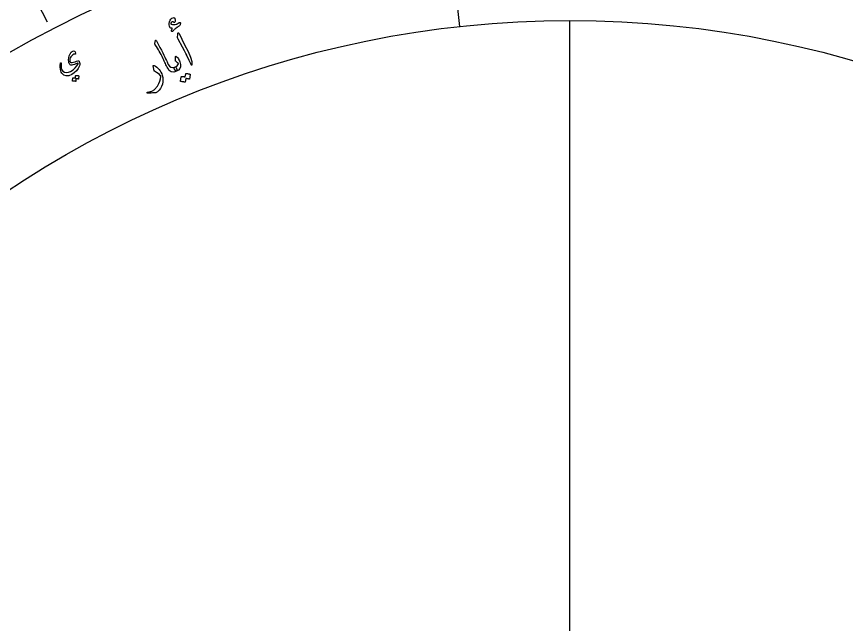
# Model space of a CAD drawing. Header units: millimetres. Extents: x -59 to 59, y -59 to 86.
# Drawn here: x -21.78 to 10.88, y 16.04 to 39.98 of the extents above; entities that cross this region are included whole.
import ezdxf

# ---------------------------------------------------------------- set-up
doc = ezdxf.new("R2010")
doc.units = ezdxf.units.MM
doc.layers.add('ENGRAVE', color=7, linetype='Continuous')
doc.layers.add('TEXT', color=5, linetype='Continuous')

msp = doc.modelspace()

# ---------------------------------------------------------------- linework, layer by layer
at = {"layer": 'ENGRAVE'}
for points in [[(-5.1233, 46.6244), (-4.35, 39.5867)], [(-21.5439, 41.6646), (-20.5684, 39.7779)], [(0, -39.825), (0, 39.825)]]:
    msp.add_lwpolyline(points, dxfattribs=at)
for radius in [57.82, 57.82, 56.2713, 53.395, 53.395, 51.1235, 46.905, 46.905, 44.427, 39.825, 39.825]:
    msp.add_circle((0, 0), radius, dxfattribs=at)
at = {"layer": 'TEXT'}
for points in [[(-15.3646, 39.6169), (-15.3878, 39.6027), (-15.4094, 39.5893), (-15.4292, 39.5769), (-15.4473, 39.5654), (-15.4635, 39.5548), (-15.4777, 39.545), (-15.4898, 39.5359), (-15.4999, 39.5277), (-15.5099, 39.5188), (-15.522, 39.508), (-15.536, 39.4952), (-15.552, 39.4803), (-15.5699, 39.4634), (-15.5897, 39.4443), (-15.6113, 39.4229), (-15.6348, 39.3992), (-15.6449, 39.3909), (-15.6548, 39.387), (-15.6646, 39.3874), (-15.6741, 39.3923), (-15.6853, 39.4089), (-15.6826, 39.4346), (-15.6661, 39.4692), (-15.6356, 39.5129), (-15.6741, 39.5178), (-15.7055, 39.5271), (-15.7298, 39.5408), (-15.7471, 39.5589), (-15.7649, 39.599), (-15.7722, 39.6473), (-15.7688, 39.7039), (-15.7547, 39.7688), (-15.7318, 39.8309), (-15.7019, 39.8793), (-15.6652, 39.914), (-15.6217, 39.935), (-15.5943, 39.9387), (-15.5723, 39.9328), (-15.5558, 39.9172), (-15.5447, 39.8921), (-15.5383, 39.8627), (-15.5356, 39.8345), (-15.5368, 39.8075), (-15.5417, 39.7817), (-15.549, 39.7621), (-15.5586, 39.751), (-15.5703, 39.7484), (-15.5843, 39.7543), (-15.6017, 39.7645), (-15.6194, 39.7701), (-15.6375, 39.7709), (-15.656, 39.7669), (-15.6742, 39.7598), (-15.6887, 39.7497), (-15.6996, 39.7368), (-15.7069, 39.7211), (-15.7101, 39.7042), (-15.7077, 39.6907), (-15.6996, 39.6804), (-15.6859, 39.6735), (-15.6403, 39.6621), (-15.5896, 39.6604), (-15.534, 39.6684), (-15.4733, 39.6861), (-15.4683, 39.6883), (-15.4628, 39.691), (-15.4568, 39.6944), (-15.4504, 39.6983), (-15.4434, 39.7026), (-15.4359, 39.7074), (-15.4279, 39.7125), (-15.4192, 39.7179), (-15.4098, 39.7236), (-15.4013, 39.7288), (-15.3938, 39.7336), (-15.3871, 39.7378), (-15.3812, 39.7415), (-15.3759, 39.7446), (-15.3712, 39.747), (-15.367, 39.7488), (-15.3588, 39.7511), (-15.3513, 39.7511), (-15.3447, 39.749), (-15.3389, 39.7447), (-15.3345, 39.7401), (-15.3314, 39.7353), (-15.3295, 39.7302), (-15.329, 39.7249), (-15.3346, 39.684), (-15.3424, 39.6523), (-15.3524, 39.6299), (-15.3646, 39.6169)], [(-15.4353, 39.2847), (-15.4306, 39.3262), (-15.4207, 39.3441), (-15.4056, 39.3382), (-15.3854, 39.3085), (-15.1636, 38.8695), (-15.0288, 38.5996), (-14.936, 38.3781), (-14.8849, 38.2052), (-14.8752, 38.0811), (-14.8778, 38.0697), (-14.8813, 38.0627), (-14.8857, 38.0601), (-14.8911, 38.062), (-14.8965, 38.0662), (-14.9016, 38.0724), (-14.9064, 38.0806), (-14.9109, 38.0908), (-14.9424, 38.1714), (-14.9796, 38.2554), (-15.0224, 38.3429), (-15.0709, 38.4337), (-15.0831, 38.4576), (-15.1168, 38.522), (-15.1721, 38.6267), (-15.249, 38.7717), (-15.4231, 39.0919), (-15.4311, 39.1094), (-15.4366, 39.1263), (-15.4397, 39.1425), (-15.4404, 39.1581)], [(-16.3135, 39.0365), (-16.3122, 39.0435), (-16.3103, 39.0487), (-16.3079, 39.0518), (-16.3049, 39.0531), (-16.2994, 39.0525), (-16.2924, 39.047), (-16.2838, 39.0363), (-16.2736, 39.0207), (-16.2006, 38.8894), (-16.1349, 38.7673), (-16.0763, 38.6543), (-16.025, 38.5506), (-15.9826, 38.4612), (-15.9444, 38.3811), (-15.9106, 38.3104), (-15.8811, 38.2489), (-15.856, 38.1968), (-15.8354, 38.1538), (-15.8193, 38.12), (-15.8077, 38.0955), (-15.7602, 38.0273), (-15.7012, 37.9871), (-15.6307, 37.9748), (-15.5487, 37.9904), (-15.5254, 37.9935), (-15.5066, 37.986), (-15.4925, 37.9681), (-15.4829, 37.9396), (-15.4736, 37.8924), (-15.4702, 37.8574), (-15.4725, 37.8346), (-15.4806, 37.824), (-15.5924, 37.7945), (-15.688, 37.8044), (-15.7674, 37.8539), (-15.8307, 37.9431), (-15.8538, 37.9887), (-15.8767, 38.0346), (-15.8993, 38.0807), (-15.9216, 38.1271), (-15.9437, 38.1737), (-15.9657, 38.2205), (-15.9877, 38.2674), (-16.0096, 38.3145), (-16.0513, 38.4043), (-16.0905, 38.4845), (-16.1274, 38.555), (-16.1619, 38.6158), (-16.1968, 38.6734), (-16.2348, 38.7345), (-16.2759, 38.799), (-16.3201, 38.8669), (-16.3275, 38.8794), (-16.3322, 38.8916), (-16.3343, 38.9036), (-16.3338, 38.9153)], [(-19.4739, 38.5022), (-19.519, 38.4955), (-19.5624, 38.4742), (-19.6038, 38.4382), (-19.6434, 38.3876), (-19.6646, 38.3477), (-19.6779, 38.3063), (-19.6834, 38.2632), (-19.6811, 38.2185), (-19.679, 38.2104), (-19.6752, 38.2028), (-19.6699, 38.1956), (-19.6628, 38.1889), (-19.631, 38.1733), (-19.5897, 38.1703), (-19.5389, 38.1801), (-19.4786, 38.2025), (-19.4193, 38.2251), (-19.3729, 38.2349), (-19.3395, 38.232), (-19.3189, 38.2163), (-19.2959, 38.1735), (-19.2848, 38.1306), (-19.2858, 38.0875), (-19.2986, 38.0444), (-19.3555, 37.9395), (-19.4259, 37.8475), (-19.5098, 37.7682), (-19.6074, 37.7016), (-19.725, 37.6503), (-19.828, 37.6403), (-19.9164, 37.6716), (-19.9904, 37.7443), (-20.0175, 37.7914), (-20.0382, 37.8472), (-20.0525, 37.9115), (-20.0605, 37.9846), (-20.061, 38.0058), (-20.061, 38.0265), (-20.0604, 38.0467), (-20.0593, 38.0665), (-20.0576, 38.086), (-20.0553, 38.1051), (-20.0524, 38.1241), (-20.0489, 38.1428), (-20.0462, 38.1512), (-20.0423, 38.156), (-20.0373, 38.1573), (-20.0312, 38.155), (-20.0263, 38.1509), (-20.023, 38.1458), (-20.0213, 38.1399), (-20.0213, 38.1332), (-20.0287, 38.0296), (-20.0203, 37.944), (-19.9961, 37.8766), (-19.9563, 37.8271), (-19.8914, 37.7872), (-19.8194, 37.7727), (-19.7403, 37.7837), (-19.6541, 37.82), (-19.5523, 37.8834), (-19.4679, 37.9547), (-19.4008, 38.0338), (-19.3508, 38.121), (-19.3485, 38.1274), (-19.3489, 38.1325), (-19.3521, 38.1361), (-19.3581, 38.1382), (-19.3779, 38.1379), (-19.4088, 38.1304), (-19.4507, 38.1158), (-19.5036, 38.094), (-19.5586, 38.0738), (-19.6042, 38.0655), (-19.6404, 38.0691), (-19.6674, 38.0846), (-19.6884, 38.1084), (-19.7051, 38.136), (-19.7175, 38.1676), (-19.7256, 38.2031), (-19.7308, 38.2782), (-19.7233, 38.3537), (-19.7028, 38.4297), (-19.6694, 38.506), (-19.6598, 38.5249), (-19.6499, 38.5421), (-19.6396, 38.5576), (-19.6291, 38.5714), (-19.6183, 38.5835), (-19.6075, 38.594), (-19.5965, 38.6028), (-19.5855, 38.61), (-19.5378, 38.6288), (-19.4998, 38.6231), (-19.4716, 38.5929), (-19.4531, 38.5381), (-19.4517, 38.5216), (-19.4547, 38.5101), (-19.4621, 38.5036), (-19.4739, 38.5022)], [(-15.5291, 38.2595), (-15.5236, 38.3954), (-15.5211, 38.4111), (-15.5147, 38.4189), (-15.5047, 38.4188), (-15.4909, 38.4108), (-15.46, 38.3825), (-15.4323, 38.3512), (-15.4077, 38.3168), (-15.3862, 38.2795), (-15.3679, 38.2389), (-15.3527, 38.1947), (-15.3406, 38.147), (-15.3317, 38.0957), (-15.3302, 38.004), (-15.3545, 37.9281), (-15.4046, 37.8682), (-15.4806, 37.824), (-15.4923, 37.826), (-15.509, 37.8398), (-15.5309, 37.8653), (-15.5578, 37.9025), (-15.5697, 37.9234), (-15.5766, 37.9417), (-15.5784, 37.9576), (-15.5751, 37.9709), (-15.5707, 37.9773), (-15.5649, 37.9827), (-15.5575, 37.9871), (-15.5487, 37.9904), (-15.4984, 38.0129), (-15.4583, 38.0413), (-15.4284, 38.0758), (-15.4087, 38.1164), (-15.4082, 38.1192), (-15.4089, 38.1222), (-15.4108, 38.1256), (-15.4139, 38.1294), (-15.4318, 38.1526), (-15.4533, 38.1749), (-15.4785, 38.1962), (-15.5074, 38.2166), (-15.5174, 38.2246), (-15.5244, 38.2345), (-15.5283, 38.2461), (-15.5291, 38.2595)], [(-16.3987, 38.0429), (-16.3991, 38.0467), (-16.399, 38.0499), (-16.3983, 38.0525), (-16.3971, 38.0545), (-16.3922, 38.0572), (-16.3848, 38.0576), (-16.3752, 38.0558), (-16.3632, 38.0517), (-16.3124, 38.0264), (-16.2637, 37.9927), (-16.217, 37.9509), (-16.1722, 37.9009), (-16.13, 37.8445), (-16.0942, 37.7864), (-16.0647, 37.7268), (-16.0416, 37.6655), (-16.024, 37.5793), (-16.0181, 37.4919), (-16.024, 37.4033), (-16.0414, 37.3134), (-16.0707, 37.2262), (-16.113, 37.147), (-16.1681, 37.076), (-16.2363, 37.0131), (-16.2558, 36.999), (-16.2767, 36.9883), (-16.2992, 36.981), (-16.3232, 36.9771), (-16.3805, 36.9728), (-16.4325, 36.9693), (-16.4792, 36.9667), (-16.5204, 36.9649), (-16.5563, 36.964), (-16.5865, 36.964), (-16.6111, 36.9651), (-16.6301, 36.9672), (-16.6345, 36.9685), (-16.638, 36.9702), (-16.6405, 36.9723), (-16.6422, 36.9749), (-16.6435, 36.9786), (-16.6439, 36.9823), (-16.6436, 36.9861), (-16.6426, 36.9901), (-16.6405, 36.9936), (-16.6373, 36.9963), (-16.6329, 36.9981), (-16.6273, 36.9991), (-16.5928, 37.0045), (-16.5603, 37.0108), (-16.5299, 37.0179), (-16.5015, 37.0259), (-16.4748, 37.0348), (-16.4497, 37.0448), (-16.4261, 37.0559), (-16.4041, 37.068), (-16.3829, 37.0818), (-16.3618, 37.0979), (-16.3407, 37.1163), (-16.3196, 37.1369), (-16.2987, 37.16), (-16.2779, 37.1855), (-16.2572, 37.2136), (-16.2366, 37.2442), (-16.182, 37.3374), (-16.1407, 37.4306), (-16.1129, 37.5239), (-16.0986, 37.6172), (-16.0982, 37.6245), (-16.0996, 37.632), (-16.1027, 37.64), (-16.1076, 37.6482), (-16.1488, 37.6915), (-16.2035, 37.7359), (-16.2718, 37.7812), (-16.3536, 37.8273), (-16.3578, 37.8307), (-16.3609, 37.834), (-16.3628, 37.8372), (-16.3636, 37.8404)], [(-19.4542, 37.6489), (-19.4535, 37.6512), (-19.4519, 37.6531), (-19.4495, 37.6548), (-19.4461, 37.6561), (-19.4324, 37.6577), (-19.4188, 37.6586), (-19.4053, 37.6589), (-19.392, 37.6586), (-19.3787, 37.6575), (-19.3653, 37.6558), (-19.3518, 37.6534), (-19.3383, 37.6502), (-19.3352, 37.6487), (-19.3331, 37.6465), (-19.3319, 37.6437), (-19.3316, 37.6402), (-19.3412, 37.5214), (-19.3421, 37.5194), (-19.3444, 37.5182), (-19.348, 37.5179), (-19.3529, 37.5183), (-19.3565, 37.5192), (-19.3622, 37.5201), (-19.3699, 37.5209), (-19.3797, 37.5218), (-19.3915, 37.5226), (-19.4056, 37.5235), (-19.422, 37.5245), (-19.4405, 37.5255), (-19.4485, 37.4329), (-19.4494, 37.4297), (-19.4517, 37.4278), (-19.4555, 37.4272), (-19.4607, 37.428), (-19.4652, 37.4287), (-19.4721, 37.4296), (-19.4816, 37.4306), (-19.4936, 37.4319), (-19.5083, 37.4333), (-19.5257, 37.4347), (-19.5459, 37.4362), (-19.5689, 37.4377), (-19.5717, 37.4385), (-19.5734, 37.4399), (-19.5741, 37.4418), (-19.5738, 37.4442), (-19.5619, 37.5601), (-19.5612, 37.5623), (-19.5596, 37.5643), (-19.5571, 37.5659), (-19.5538, 37.5673), (-19.5424, 37.5692), (-19.531, 37.5703), (-19.5196, 37.5709), (-19.5082, 37.5707), (-19.497, 37.5699), (-19.4858, 37.5687), (-19.4747, 37.5669), (-19.4637, 37.5645)], [(-15.1231, 37.7251), (-15.1217, 37.7284), (-15.1191, 37.731), (-15.1151, 37.7332), (-15.1099, 37.7347), (-15.0892, 37.7351), (-15.0687, 37.7345), (-15.0486, 37.733), (-15.0288, 37.7305), (-15.0091, 37.7271), (-14.9893, 37.7226), (-14.9696, 37.717), (-14.9498, 37.7103), (-14.9454, 37.7076), (-14.9426, 37.704), (-14.9412, 37.6996), (-14.9414, 37.6943), (-14.9727, 37.5184), (-14.9743, 37.5156), (-14.9779, 37.5142), (-14.9833, 37.5142), (-14.9905, 37.5156), (-14.9959, 37.5174), (-15.0042, 37.5195), (-15.0156, 37.5219), (-15.03, 37.5245), (-15.0475, 37.5275), (-15.0684, 37.5309), (-15.0927, 37.5347), (-15.1202, 37.5389), (-15.1451, 37.4017), (-15.1469, 37.3971), (-15.1506, 37.3946), (-15.1563, 37.3943), (-15.164, 37.3962), (-15.1706, 37.3979), (-15.1808, 37.4001), (-15.1948, 37.4031), (-15.2125, 37.4067), (-15.2342, 37.4108), (-15.26, 37.4154), (-15.2899, 37.4205), (-15.324, 37.4259), (-15.328, 37.4276), (-15.3304, 37.4298), (-15.3312, 37.4327), (-15.3304, 37.4363), (-15.2964, 37.6077), (-15.2951, 37.611), (-15.2925, 37.6136), (-15.2885, 37.6158), (-15.2833, 37.6173), (-15.266, 37.6185), (-15.2489, 37.6187), (-15.2318, 37.6178), (-15.2149, 37.616), (-15.1981, 37.6133), (-15.1816, 37.6098), (-15.1653, 37.6055), (-15.1493, 37.6005)]]:
    msp.add_lwpolyline(points, close=True, dxfattribs=at)

doc.saveas('drawing.dxf')
